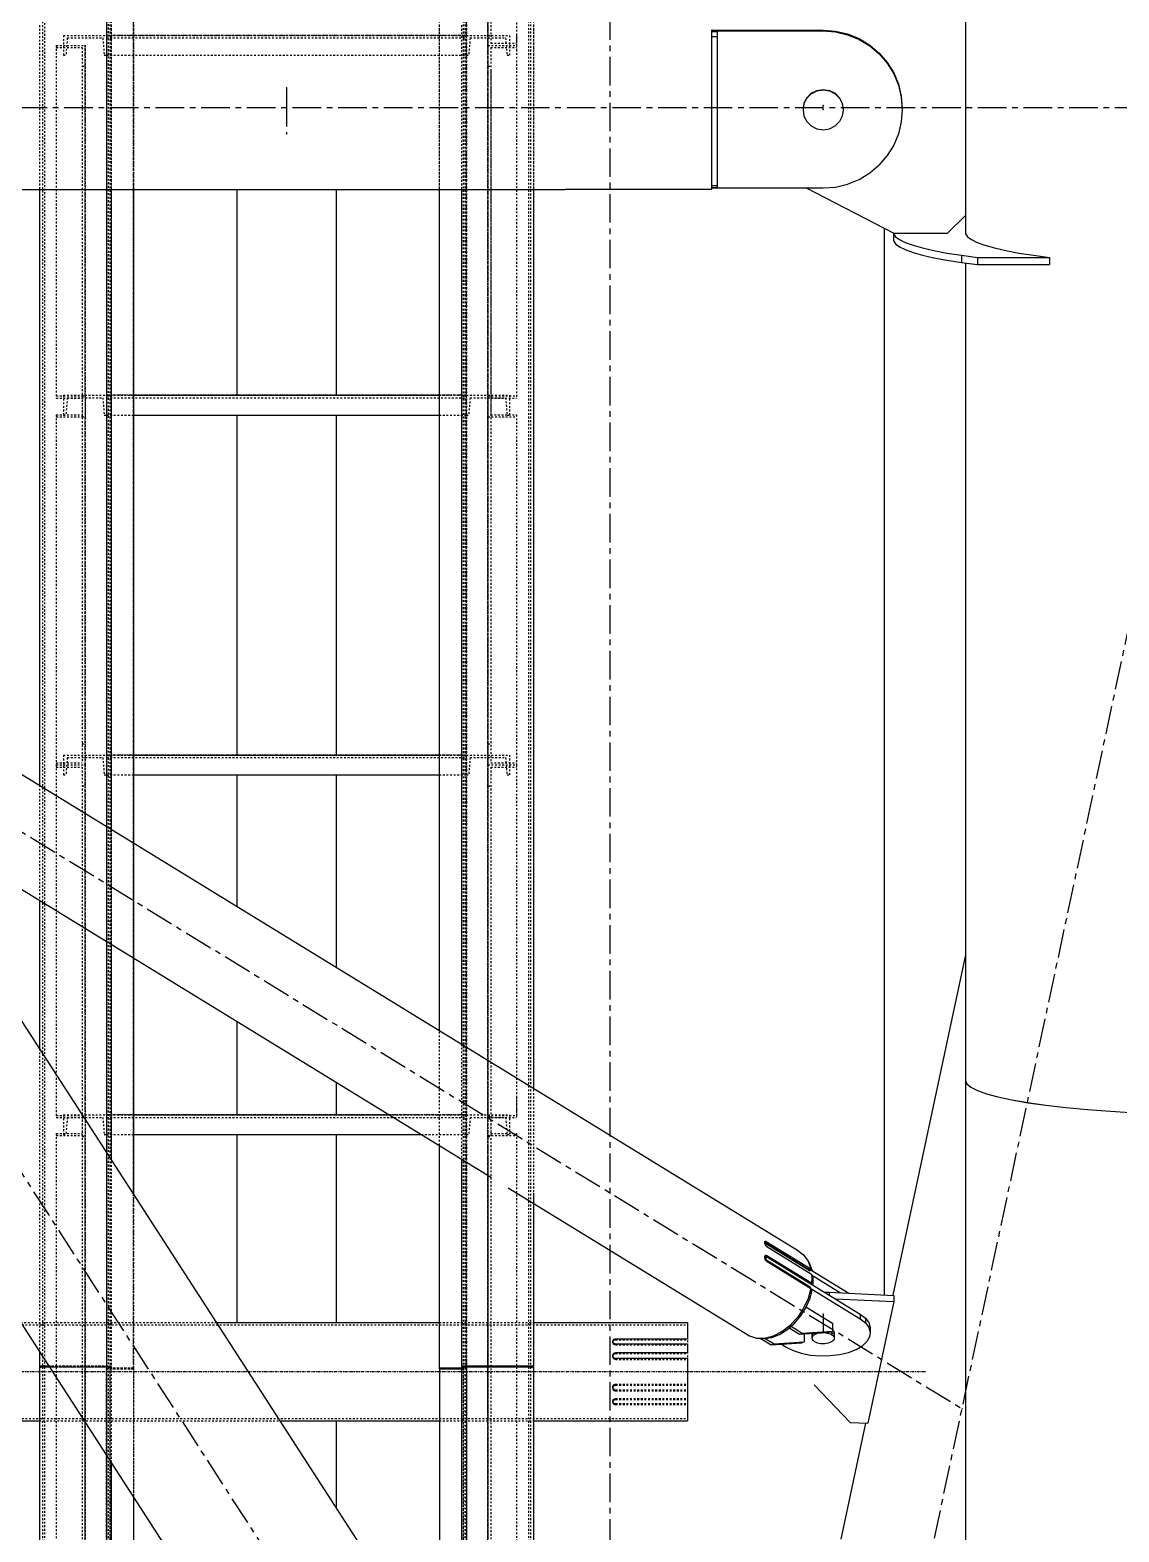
# Model space of a CAD drawing. Header units: millimetres. Extents: x 5143 to 30813, y 232 to 21408.
# Drawn here: x 23093.7 to 23396.4, y 5504.3 to 5921.8 of the extents above; entities that cross this region are included whole.
import ezdxf

# ---------------------------------------------------------------- set-up
doc = ezdxf.new("R2010")
doc.units = ezdxf.units.MM
doc.header["$LTSCALE"] = 0.25
for name, pattern in [('CENTER', [50.8, 31.75, -6.35, 6.35, -6.35]), ('XKITLINE00', [0]), ('XKITLINE02', [4, 2, -2]), ('XKITLINE03', [6, 3, -1, 1, -1])]:
    doc.linetypes.add(name, pattern=pattern)

msp = doc.modelspace()

# ---------------------------------------------------------------- linework, layer by layer
at = {"color": 8, "linetype": 'CENTER'}
for p, q in [((23255, 4763.35), (23255, 6431.43)), ((23165, 5905.76), (23165, 5895.78)), ((23165, 5902.88), (23165, 5892.9)), ((23430, 5080.27), (22900, 5900.27)), ((22900, 5900.27), (23430, 5900.27)), ((23255, 5080.27), (23430, 5900.27)), ((23314.2, 5899.7), (23314.2, 5900.85)), ((22920.61, 5803.7), (23352.8, 5538.56)), ((23314.19, 5564.87), (23314.19, 5559.62))]:
    msp.add_line(p, q, dxfattribs=at)
at = {"color": 3, "linetype": 'XKITLINE02'}
for p, q in [((23115.01, 6234.33), (23115.01, 5549.66)), ((23115.86, 6234.33), (23115.86, 5549.66)), ((23122.51, 6234.33), (23122.51, 5549.66)), ((23207.49, 6234.33), (23207.49, 5611.72)), ((23214.14, 6234.33), (23214.14, 5549.66)), ((23214.54, 6234.33), (23214.54, 5550.5)), ((23214.99, 6234.33), (23214.99, 5549.66)), ((23214.99, 6234.33), (23214.99, 5550.5)), ((23215.07, 6234.33), (23215.07, 5550.49)), ((23232.31, 6234.33), (23232.31, 5550.49)), ((23232.84, 6234.33), (23232.84, 5550.5)), ((23233.69, 6234.33), (23233.69, 5598.63)), ((23220.99, 6020.09), (23220.99, 5920.43)), ((23221.79, 6020.09), (23221.79, 5920.43)), ((23228.99, 6014.84), (23228.99, 5917.52)), ((23114.93, 5957.91), (23114.93, 5550.49)), ((23115.46, 5958.45), (23115.46, 5550.43)), ((23116.31, 5959.3), (23116.31, 5550.43)), ((23097.69, 5940.68), (23097.69, 5550.49)), ((23097.16, 5940.15), (23097.16, 5550.5)), ((23096.31, 5923.1), (23096.31, 5877.45)), ((23103.01, 5920.27), (23103.01, 5914.77)), ((23103.01, 5920.27), (23115.01, 5920.27)), ((23103.01, 5920.27), (23103.01, 5914.77)), ((23104.07, 5919.57), (23103.69, 5914.77)), ((23104.07, 5919.57), (23103.69, 5914.77)), ((23104.07, 5919.57), (23113.94, 5919.57)), ((23113.94, 5919.57), (23114.33, 5914.77)), ((23113.94, 5919.57), (23114.33, 5914.77)), ((23115.01, 5920.27), (23214.99, 5920.27)), ((23115.01, 5920.27), (23115.01, 5914.77)), ((23115.01, 5920.27), (23115.01, 5914.77)), ((23115.01, 5920.27), (23115.01, 5914.77)), ((23115.01, 5919.57), (23214.99, 5919.57)), ((23116.31, 5923.1), (23116.31, 5877.45)), ((23122.51, 5923.1), (23122.51, 5877.45)), ((23207.49, 5923.1), (23207.49, 5877.45)), ((23213.69, 5923.1), (23213.69, 5877.45)), ((23214.99, 5920.27), (23214.99, 5914.77)), ((23214.99, 5920.27), (23214.99, 5914.77)), ((23214.99, 5920.27), (23226.99, 5920.27)), ((23214.99, 5920.27), (23214.99, 5914.77)), ((23216.05, 5919.57), (23215.67, 5914.77)), ((23216.05, 5919.57), (23215.67, 5914.77)), ((23216.05, 5919.57), (23225.92, 5919.57)), ((23220.99, 5920.43), (23220.99, 5917.52)), ((23221.79, 5920.43), (23221.79, 5918.11)), ((23225.92, 5919.57), (23226.31, 5914.77)), ((23225.92, 5919.57), (23226.31, 5914.77)), ((23226.99, 5920.27), (23226.99, 5914.77)), ((23226.99, 5920.27), (23226.99, 5914.77)), ((23228.99, 5920.43), (23228.99, 5918.11)), ((23233.69, 5923.1), (23233.69, 5877.45)), ((23101.01, 5917.52), (23101.01, 5819.49)), ((23101.01, 5917.52), (23109.01, 5917.52)), ((23101.01, 5916.94), (23108.21, 5916.94)), ((23108.21, 5916.94), (23108.21, 5814.27)), ((23109.01, 5917.52), (23109.01, 5814.27)), ((23220.99, 5917.52), (23220.99, 5814.27)), ((23220.99, 5917.52), (23228.99, 5917.52)), ((23220.99, 5917.52), (23228.99, 5917.52)), ((23221.79, 5918.11), (23228.99, 5918.11)), ((23221.79, 5916.94), (23221.79, 5814.27)), ((23221.79, 5916.94), (23228.99, 5916.94)), ((23228.99, 5917.52), (23228.99, 5916.34)), ((23228.99, 5916.34), (23228.99, 5819.49)), ((23103.01, 5914.77), (23103.69, 5914.77)), ((23108.21, 5911.72), (23109.01, 5911.72)), ((23114.33, 5914.77), (23115.01, 5914.77)), ((23115.01, 5914.77), (23214.99, 5914.77)), ((23214.99, 5914.77), (23215.67, 5914.77)), ((23220.99, 5911.72), (23221.79, 5911.72)), ((23226.31, 5914.77), (23226.99, 5914.77)), ((23221.79, 5910.3), (23221.79, 5814.27)), ((23101.01, 5820.07), (23109.01, 5820.07)), ((23101.01, 5819.49), (23108.21, 5819.49)), ((23103.01, 5820.27), (23103.01, 5814.77)), ((23103.01, 5820.27), (23115.01, 5820.27)), ((23103.01, 5820.27), (23103.01, 5814.77)), ((23104.07, 5819.57), (23103.69, 5814.77)), ((23104.07, 5819.57), (23103.69, 5814.77)), ((23104.07, 5819.57), (23113.94, 5819.57)), ((23108.21, 5820.09), (23108.21, 5718.11)), ((23108.21, 5820.09), (23109.01, 5820.09)), ((23109.01, 5820.09), (23109.01, 5717.52)), ((23113.94, 5819.57), (23114.33, 5814.77)), ((23113.94, 5819.57), (23114.33, 5814.77)), ((23115.01, 5820.27), (23115.01, 5814.77)), ((23115.01, 5820.27), (23122.51, 5820.27)), ((23115.01, 5820.27), (23115.01, 5814.77)), ((23115.01, 5820.27), (23115.01, 5814.77)), ((23115.01, 5819.57), (23214.99, 5819.57)), ((23207.49, 5820.27), (23214.99, 5820.27)), ((23214.99, 5820.27), (23214.99, 5814.77)), ((23214.99, 5820.27), (23214.99, 5814.77)), ((23214.99, 5820.27), (23226.99, 5820.27)), ((23214.99, 5820.27), (23214.99, 5814.77)), ((23216.05, 5819.57), (23215.67, 5814.77)), ((23216.05, 5819.57), (23215.67, 5814.77)), ((23216.05, 5819.57), (23225.92, 5819.57)), ((23220.99, 5820.09), (23220.99, 5717.52)), ((23220.99, 5820.09), (23221.79, 5820.09)), ((23220.99, 5820.07), (23228.99, 5820.07)), ((23221.79, 5820.09), (23221.79, 5718.11)), ((23221.79, 5819.49), (23228.99, 5819.49)), ((23225.92, 5819.57), (23226.31, 5814.77)), ((23225.92, 5819.57), (23226.31, 5814.77)), ((23226.99, 5820.27), (23226.99, 5814.77)), ((23226.99, 5820.27), (23226.99, 5814.77)), ((23101.01, 5814.84), (23101.01, 5717.52)), ((23101.01, 5814.84), (23108.21, 5814.84)), ((23101.01, 5814.26), (23109.01, 5814.26)), ((23103.01, 5814.77), (23103.69, 5814.77)), ((23108.21, 5814.27), (23109.01, 5814.27)), ((23114.33, 5814.77), (23115.01, 5814.77)), ((23115.01, 5814.77), (23122.51, 5814.77)), ((23207.49, 5814.77), (23214.99, 5814.77)), ((23214.99, 5814.77), (23215.67, 5814.77)), ((23220.99, 5814.27), (23221.79, 5814.27)), ((23220.99, 5814.26), (23228.99, 5814.26)), ((23221.79, 5814.84), (23228.99, 5814.84)), ((23226.31, 5814.77), (23226.99, 5814.77)), ((23228.99, 5814.84), (23228.99, 5717.52)), ((23108.21, 5723.35), (23109.01, 5723.35)), ((23220.99, 5723.35), (23221.79, 5723.35)), ((23103.01, 5720.27), (23103.01, 5714.77)), ((23103.01, 5720.27), (23115.01, 5720.27)), ((23103.01, 5720.27), (23103.01, 5714.77)), ((23104.07, 5719.57), (23103.69, 5714.77)), ((23104.07, 5719.57), (23103.69, 5714.77)), ((23104.07, 5719.57), (23113.94, 5719.57)), ((23113.94, 5719.57), (23114.33, 5714.77)), ((23113.94, 5719.57), (23114.33, 5714.77)), ((23115.01, 5720.27), (23115.01, 5714.77)), ((23115.01, 5720.27), (23122.51, 5720.27)), ((23115.01, 5720.27), (23115.01, 5714.77)), ((23115.01, 5720.27), (23115.01, 5714.77)), ((23115.01, 5719.57), (23214.99, 5719.57)), ((23207.49, 5720.27), (23214.99, 5720.27)), ((23214.99, 5720.27), (23214.99, 5714.77)), ((23214.99, 5720.27), (23214.99, 5714.77)), ((23214.99, 5720.27), (23226.99, 5720.27)), ((23214.99, 5720.27), (23214.99, 5714.77)), ((23216.05, 5719.57), (23215.67, 5714.77)), ((23216.05, 5719.57), (23215.67, 5714.77)), ((23216.05, 5719.57), (23225.92, 5719.57)), ((23220.99, 5720.27), (23220.99, 5717.52)), ((23225.92, 5719.57), (23226.31, 5714.77)), ((23225.92, 5719.57), (23226.31, 5714.77)), ((23226.99, 5720.27), (23226.99, 5714.77)), ((23226.99, 5720.27), (23226.99, 5714.77)), ((23101.01, 5718.11), (23108.21, 5718.11)), ((23101.01, 5717.52), (23101.01, 5619.49)), ((23101.01, 5717.52), (23109.01, 5717.52)), ((23101.01, 5717.52), (23109.01, 5717.52)), ((23101.01, 5716.94), (23108.21, 5716.94)), ((23108.21, 5716.94), (23108.21, 5614.27)), ((23109.01, 5717.52), (23109.01, 5614.27)), ((23220.99, 5717.52), (23220.99, 5620.33)), ((23220.99, 5717.52), (23228.99, 5717.52)), ((23220.99, 5717.52), (23228.99, 5717.52)), ((23221.79, 5718.11), (23228.99, 5718.11)), ((23221.79, 5716.94), (23221.79, 5614.27)), ((23221.79, 5716.94), (23228.99, 5716.94)), ((23228.99, 5717.52), (23228.99, 5619.49)), ((23096.31, 5711.9), (23096.31, 5679.92)), ((23103.01, 5714.77), (23103.69, 5714.77)), ((23108.21, 5711.72), (23109.01, 5711.72)), ((23114.33, 5714.77), (23115.01, 5714.77)), ((23115.01, 5714.77), (23122.51, 5714.77)), ((23207.49, 5714.77), (23214.99, 5714.77)), ((23214.99, 5714.77), (23215.67, 5714.77)), ((23220.99, 5711.72), (23221.79, 5711.72)), ((23226.31, 5714.77), (23226.99, 5714.77)), ((23116.31, 5699.63), (23116.31, 5667.65)), ((23122.51, 5695.83), (23122.51, 5663.85)), ((23213.69, 5639.89), (23213.69, 5607.92)), ((23096.31, 5638.62), (23096.31, 5554.46)), ((23220.99, 5623.87), (23220.99, 5614.27)), ((23228.99, 5625.2), (23228.99, 5619.49)), ((23101.01, 5620.07), (23109.01, 5620.07)), ((23101.01, 5619.49), (23108.21, 5619.49)), ((23103.01, 5620.27), (23103.01, 5614.77)), ((23103.01, 5620.27), (23115.01, 5620.27)), ((23103.01, 5620.27), (23103.01, 5614.77)), ((23104.07, 5619.57), (23103.69, 5614.77)), ((23104.07, 5619.57), (23103.69, 5614.77)), ((23104.07, 5619.57), (23113.94, 5619.57)), ((23108.21, 5619.79), (23108.21, 5497.45)), ((23108.21, 5619.79), (23109.01, 5619.79)), ((23109.01, 5619.79), (23109.01, 5496.92)), ((23113.94, 5619.57), (23114.33, 5614.77)), ((23113.94, 5619.57), (23114.33, 5614.77)), ((23115.01, 5620.27), (23115.01, 5614.77)), ((23115.01, 5620.27), (23122.51, 5620.27)), ((23115.01, 5620.27), (23115.01, 5614.77)), ((23115.01, 5620.27), (23115.01, 5614.77)), ((23115.01, 5619.57), (23214.99, 5619.57)), ((23193.54, 5620.27), (23214.99, 5620.27)), ((23214.99, 5620.27), (23214.99, 5614.77)), ((23214.99, 5620.27), (23214.99, 5614.77)), ((23214.99, 5620.27), (23226.99, 5620.27)), ((23214.99, 5620.27), (23214.99, 5614.77)), ((23216.05, 5619.57), (23215.67, 5614.77)), ((23216.05, 5619.57), (23215.67, 5614.77)), ((23216.05, 5619.57), (23225.92, 5619.57)), ((23220.99, 5620.07), (23228.99, 5620.07)), ((23220.99, 5619.79), (23220.99, 5606.93)), ((23220.99, 5619.79), (23221.79, 5619.79)), ((23221.79, 5619.84), (23221.79, 5614.27)), ((23221.79, 5619.79), (23221.79, 5607.1)), ((23221.79, 5619.79), (23221.79, 5497.45)), ((23221.79, 5619.49), (23228.99, 5619.49)), ((23225.92, 5619.57), (23226.31, 5614.77)), ((23225.92, 5619.57), (23226.31, 5614.77)), ((23226.99, 5620.27), (23226.99, 5614.77)), ((23226.99, 5620.27), (23226.99, 5614.77)), ((23101.01, 5615.08), (23101.01, 5496.92)), ((23101.01, 5615.08), (23108.21, 5615.08)), ((23103.01, 5614.77), (23103.69, 5614.77)), ((23114.33, 5614.77), (23115.01, 5614.77)), ((23115.01, 5614.77), (23122.51, 5614.77)), ((23202.51, 5614.77), (23214.99, 5614.77)), ((23214.99, 5614.77), (23215.67, 5614.77)), ((23221.79, 5615.08), (23228.99, 5615.08)), ((23226.31, 5614.77), (23226.99, 5614.77)), ((23228.99, 5615.08), (23228.99, 5614.55)), ((23228.99, 5615.08), (23228.99, 5550.5)), ((23101.01, 5614.55), (23109.01, 5614.55)), ((23108.21, 5614.27), (23109.01, 5614.27)), ((23220.99, 5614.55), (23228.99, 5614.55)), ((23220.99, 5614.27), (23221.79, 5614.27)), ((23220.99, 5607.24), (23220.99, 5550.5)), ((23220.99, 5606.93), (23220.99, 5496.92)), ((23053.46, 5561.9), (23276.53, 5561.9)), ((23091.12, 5562.5), (23145.51, 5562.5)), ((23207.49, 5562.5), (23233.69, 5562.5)), ((23255.68, 5557.34), (23255.68, 5557.05)), ((23255.71, 5557.19), (23255.68, 5557.05)), ((23255.68, 5557.05), (23255.73, 5556.83)), ((23255.73, 5556.83), (23255.85, 5556.64)), ((23255.85, 5556.64), (23256.03, 5556.48)), ((23256.03, 5556.48), (23256.27, 5556.39)), ((23256.27, 5556.68), (23256.27, 5556.39)), ((23256.27, 5556.39), (23256.53, 5556.35)), ((23256.53, 5557.72), (23256.53, 5557.72)), ((23256.53, 5557.72), (23276.53, 5557.72)), ((23256.53, 5556.64), (23256.53, 5556.35)), ((23256.53, 5556.35), (23276.53, 5556.35)), ((23276.53, 5558.58), (23276.53, 5556.64)), ((23276.53, 5556.4), (23276.53, 5549.66)), ((23255.68, 5553.41), (23255.68, 5553.11)), ((23255.71, 5553.26), (23255.68, 5553.11)), ((23255.68, 5553.11), (23255.73, 5552.87)), ((23255.73, 5552.87), (23255.85, 5552.65)), ((23255.85, 5552.65), (23256, 5552.51)), ((23256, 5552.51), (23256.03, 5552.47)), ((23256.03, 5552.47), (23256.27, 5552.35)), ((23256.27, 5552.35), (23256.53, 5552.3)), ((23256.53, 5553.92), (23256.53, 5553.9)), ((23256.53, 5553.9), (23276.53, 5553.9)), ((23256.53, 5552.61), (23256.53, 5552.3)), ((23256.53, 5552.3), (23276.53, 5552.3)), ((23096.31, 5550.14), (23097.16, 5550.14)), ((23097.16, 5550.14), (23097.69, 5550.18)), ((23097.16, 5550.14), (23097.16, 4298.1)), ((23097.69, 5550.49), (23114.93, 5550.49)), ((23097.69, 5550.18), (23097.69, 4297.68)), ((23097.69, 5550.18), (23114.93, 5550.18)), ((23098.87, 5550.5), (23116.31, 5550.5)), ((23099.07, 5550.19), (23116.31, 5550.19)), ((23114.93, 5550.49), (23115.46, 5550.43)), ((23114.93, 5550.18), (23114.93, 4280.34)), ((23114.93, 5550.18), (23115.46, 5550.14)), ((23115.01, 5549.96), (23115.01, 4280.58)), ((23115.01, 5549.96), (23122.51, 5549.96)), ((23115.01, 5549.96), (23115.01, 5549.66)), ((23115.01, 5549.66), (23115.01, 4280.28)), ((23115.01, 5549.66), (23122.51, 5549.66)), ((23115.01, 5549.66), (23122.51, 5549.66)), ((23115.46, 5550.43), (23116.31, 5550.43)), ((23115.46, 5550.14), (23115.46, 4279.7)), ((23115.46, 5550.14), (23116.31, 5550.14)), ((23115.86, 5549.94), (23122.51, 5549.95)), ((23115.86, 5549.94), (23115.86, 4280.56)), ((23115.86, 5549.94), (23115.86, 5549.68)), ((23115.86, 5549.68), (23115.86, 4280.3)), ((23115.86, 5549.68), (23122.51, 5549.67)), ((23116.31, 5550.5), (23116.31, 5550.43)), ((23116.31, 5550.19), (23116.31, 4278.85)), ((23116.31, 5550.19), (23116.31, 5523.52)), ((23122.51, 5549.96), (23122.51, 4280.57)), ((23122.51, 5549.96), (23122.51, 5513.93)), ((23122.51, 5549.67), (23122.51, 4280.28)), ((23207.5, 5549.95), (23207.48, 4280.57)), ((23207.51, 5549.67), (23207.48, 4280.29)), ((23207.51, 5549.66), (23207.48, 4280.28)), ((23207.49, 5549.66), (23214.99, 5549.66)), ((23207.5, 5549.97), (23207.5, 5549.95)), ((23207.5, 5549.95), (23214.15, 5549.94)), ((23207.51, 5549.67), (23214.16, 5549.68)), ((23207.51, 5549.67), (23207.51, 5549.66)), ((23207.51, 5549.66), (23215.01, 5549.66)), ((23213.69, 5550.14), (23214.54, 5550.14)), ((23213.69, 5549.97), (23215, 5549.97)), ((23214.15, 5549.94), (23214.13, 4280.56)), ((23214.16, 5549.68), (23214.13, 4280.3)), ((23214.15, 5549.94), (23214.16, 5549.68)), ((23214.54, 5550.14), (23215.07, 5550.18)), ((23214.54, 5550.14), (23214.54, 4279.7)), ((23215, 5549.97), (23214.98, 4280.58)), ((23215.01, 5549.66), (23214.98, 4280.28)), ((23215, 5549.97), (23215.01, 5549.66)), ((23215.07, 5550.49), (23232.31, 5550.49)), ((23215.07, 5550.18), (23215.07, 4280.33)), ((23215.07, 5550.18), (23232.31, 5550.18)), ((23228.99, 5550.19), (23228.99, 5496.92)), ((23232.31, 5550.18), (23232.31, 4297.66)), ((23232.31, 5550.18), (23232.84, 5550.14)), ((23232.84, 5550.14), (23232.84, 4298.1)), ((23232.84, 5550.14), (23233.69, 5550.14)), ((23276.53, 5549.66), (23276.53, 5549.63)), ((23276.53, 5549.63), (23276.53, 5543.9)), ((23255.73, 5544.87), (23255.68, 5544.62)), ((23255.68, 5544.62), (23255.73, 5544.38)), ((23255.68, 5544.62), (23255.68, 5544.33)), ((23255.73, 5544.58), (23255.68, 5544.33)), ((23255.68, 5544.33), (23255.73, 5544.09)), ((23255.85, 5545.09), (23255.73, 5544.87)), ((23255.85, 5544.8), (23255.73, 5544.58)), ((23255.73, 5544.38), (23255.85, 5544.16)), ((23255.73, 5544.09), (23255.85, 5543.87)), ((23255.85, 5545.09), (23256, 5545.23)), ((23255.85, 5544.8), (23256.03, 5544.97)), ((23255.85, 5544.16), (23256.03, 5543.99)), ((23255.85, 5543.87), (23256.03, 5543.69)), ((23256.03, 5545.27), (23256, 5545.23)), ((23256.03, 5545.27), (23256.27, 5545.39)), ((23256.03, 5544.97), (23256.27, 5545.06)), ((23256.03, 5543.99), (23256.27, 5543.87)), ((23256.27, 5545.39), (23256.53, 5545.44)), ((23256.27, 5545.06), (23256.53, 5545.13)), ((23256.27, 5543.87), (23256.53, 5543.83)), ((23256.27, 5543.87), (23256.27, 5543.58)), ((23256.53, 5545.44), (23276.53, 5545.44)), ((23256.53, 5545.44), (23256.53, 5545.13)), ((23256.53, 5545.13), (23276.53, 5545.13)), ((23256.53, 5543.83), (23276.53, 5543.83)), ((23256.53, 5543.83), (23256.53, 5543.54)), ((23276.53, 5543.9), (23276.53, 5535.76)), ((23255.73, 5540.91), (23255.68, 5540.69)), ((23255.68, 5540.69), (23255.73, 5540.47)), ((23255.68, 5540.69), (23255.68, 5540.4)), ((23255.73, 5540.61), (23255.68, 5540.4)), ((23255.68, 5540.4), (23255.73, 5540.18)), ((23255.85, 5541.1), (23255.73, 5540.91)), ((23255.85, 5540.81), (23255.73, 5540.61)), ((23255.73, 5540.47), (23255.85, 5540.28)), ((23255.73, 5540.18), (23255.85, 5539.99)), ((23255.85, 5541.1), (23256.03, 5541.25)), ((23255.85, 5540.81), (23256.03, 5540.96)), ((23255.85, 5540.28), (23256, 5540.15)), ((23255.85, 5539.99), (23256.03, 5539.83)), ((23256, 5540.15), (23256.03, 5540.13)), ((23256.03, 5543.69), (23256.27, 5543.58)), ((23256.03, 5541.25), (23256.27, 5541.35)), ((23256.03, 5540.96), (23256.27, 5541.06)), ((23256.03, 5540.13), (23256.27, 5540.05)), ((23256.03, 5539.83), (23256.27, 5539.75)), ((23256.27, 5543.58), (23256.53, 5543.54)), ((23256.27, 5541.35), (23256.53, 5541.39)), ((23256.27, 5541.35), (23256.27, 5541.06)), ((23256.27, 5541.06), (23256.53, 5541.1)), ((23256.27, 5540.05), (23256.53, 5540.02)), ((23256.27, 5539.75), (23256.53, 5539.71)), ((23256.53, 5543.54), (23276.53, 5543.54)), ((23256.53, 5541.39), (23276.53, 5541.39)), ((23256.53, 5541.39), (23256.53, 5541.1)), ((23256.53, 5541.1), (23276.53, 5541.1)), ((23256.53, 5540.02), (23276.53, 5540.02)), ((23256.53, 5540.02), (23256.53, 5539.71)), ((23256.53, 5539.71), (23276.53, 5539.71)), ((23053.46, 5535.84), (23276.53, 5535.84)), ((23276.53, 5535.76), (23276.53, 5535.24)), ((23096.31, 5535.24), (23163.13, 5535.24)), ((23207.5, 5535.24), (23233.69, 5535.24))]:
    msp.add_line(p, q, dxfattribs=at)
at = {"color": 1, "linetype": 'XKITLINE03'}
for p, q in [((23122.51, 5549.66), (23122.51, 6234.33)), ((23214.99, 6234.33), (23214.99, 5549.66)), ((23220.99, 5537.38), (23220.99, 6234.33)), ((23220.99, 6014.26), (23220.99, 5917.52)), ((23214.99, 5920.27), (23115.01, 5920.27)), ((23115.01, 5920.27), (23115.01, 5920.27)), ((23214.99, 5920.27), (23214.99, 5920.27)), ((23109.01, 5820.07), (23109.01, 5917.52)), ((23220.99, 5917.52), (23220.99, 5820.07)), ((23214.99, 5820.27), (23115.01, 5820.27)), ((23115.01, 5820.27), (23115.01, 5820.27)), ((23214.99, 5820.27), (23214.99, 5820.27)), ((23109.01, 5717.52), (23109.01, 5814.26)), ((23220.99, 5814.26), (23220.99, 5717.52)), ((23214.99, 5720.27), (23115.01, 5720.27)), ((23115.01, 5720.27), (23115.01, 5720.27)), ((23214.99, 5720.27), (23214.99, 5720.27)), ((23109.01, 5620.07), (23109.01, 5717.52)), ((23220.99, 5717.52), (23220.99, 5620.07)), ((23214.99, 5620.27), (23115.01, 5620.27)), ((23115.01, 5620.27), (23115.01, 5620.27)), ((23214.99, 5620.27), (23214.99, 5620.27)), ((23109.01, 5496.92), (23109.01, 5614.55)), ((23220.99, 5614.55), (23220.99, 5496.92)), ((23109.01, 4289.11), (23109.01, 5553.53)), ((23220.99, 4289.12), (23220.99, 5553.53)), ((23342.5, 5548.87), (22987.5, 5548.87)), ((23115.01, 4280.28), (23115.01, 5549.66)), ((23215.01, 5549.66), (23214.98, 4280.28))]:
    msp.add_line(p, q, dxfattribs=at)
at = {"color": 8, "linetype": 'XKITLINE00'}
for p, q in [((23353.8, 5928.43), (23353.8, 5870.26)), ((23283.2, 5921.84), (23283.2, 5877.54)), ((23283.2, 5921.78), (23314.2, 5921.78)), ((23283.2, 5921.52), (23314.2, 5921.52)), ((23283.2, 5921.38), (23284.7, 5921.38)), ((23283.2, 5919.94), (23284.7, 5919.94)), ((23284.7, 5921.38), (23284.7, 5917.99)), ((23314.2, 5921.78), (23317.64, 5921.51)), ((23314.2, 5921.78), (23314.2, 5921.52)), ((23314.2, 5921.52), (23317.64, 5921.25)), ((23317.64, 5921.51), (23320.99, 5920.71)), ((23317.64, 5921.51), (23317.64, 5921.25)), ((23317.64, 5921.25), (23320.99, 5920.46)), ((23320.99, 5920.71), (23324.18, 5919.4)), ((23320.99, 5920.46), (23324.18, 5919.14)), ((23284.7, 5917.99), (23284.7, 5878)), ((23324.18, 5919.4), (23327.13, 5917.61)), ((23324.18, 5919.14), (23327.13, 5917.36)), ((23327.13, 5917.61), (23329.75, 5915.39)), ((23327.13, 5917.36), (23329.75, 5915.13)), ((23329.75, 5915.39), (23331.99, 5912.78)), ((23329.75, 5915.13), (23331.99, 5912.53)), ((23331.99, 5912.78), (23333.8, 5909.86)), ((23331.99, 5912.53), (23333.8, 5909.61)), ((23333.8, 5909.86), (23335.12, 5906.7)), ((23333.8, 5909.61), (23335.12, 5906.45)), ((23309.66, 5902.97), (23308.87, 5901.42)), ((23309.66, 5902.87), (23308.87, 5901.32)), ((23309.66, 5902.97), (23310.9, 5904.2)), ((23309.66, 5902.87), (23310.9, 5904.09)), ((23310.9, 5904.2), (23312.46, 5904.98)), ((23310.9, 5904.09), (23312.46, 5904.88)), ((23312.46, 5904.98), (23314.2, 5905.26)), ((23312.46, 5904.88), (23314.2, 5905.15)), ((23314.2, 5905.26), (23314.2, 5905.15)), ((23314.2, 5905.26), (23315.93, 5904.98)), ((23314.2, 5905.15), (23315.93, 5904.88)), ((23315.93, 5904.98), (23317.49, 5904.2)), ((23315.93, 5904.88), (23317.49, 5904.09)), ((23317.49, 5904.2), (23318.73, 5902.97)), ((23317.49, 5904.09), (23318.73, 5902.87)), ((23318.73, 5902.97), (23319.52, 5901.42)), ((23318.73, 5902.87), (23319.52, 5901.32)), ((23335.12, 5906.7), (23335.92, 5903.37)), ((23335.12, 5906.45), (23335.92, 5903.12)), ((23335.92, 5903.37), (23336.2, 5899.96)), ((23335.92, 5903.12), (23336.2, 5899.7)), ((23308.87, 5901.42), (23308.6, 5899.7)), ((23308.87, 5901.32), (23308.6, 5899.6)), ((23308.6, 5899.6), (23308.87, 5897.88)), ((23319.52, 5901.42), (23319.8, 5899.7)), ((23319.52, 5901.32), (23319.8, 5899.6)), ((23319.8, 5899.6), (23319.52, 5897.88)), ((23336.2, 5899.7), (23335.92, 5896.29)), ((23336.2, 5899.96), (23336.19, 5899.83)), ((23336.2, 5899.96), (23336.2, 5899.7)), ((23308.87, 5897.88), (23309.66, 5896.34)), ((23309.66, 5896.34), (23310.9, 5895.11)), ((23310.9, 5895.11), (23312.46, 5894.32)), ((23315.93, 5894.32), (23317.49, 5895.11)), ((23317.49, 5895.11), (23318.73, 5896.34)), ((23319.52, 5897.88), (23318.73, 5896.34)), ((23335.92, 5896.29), (23335.12, 5892.96)), ((23312.46, 5894.32), (23314.2, 5894.05)), ((23314.2, 5894.05), (23315.93, 5894.32)), ((23335.12, 5892.96), (23333.8, 5889.8)), ((23331.99, 5886.88), (23329.75, 5884.27)), ((23333.8, 5889.8), (23331.99, 5886.88)), ((23324.18, 5880.26), (23327.13, 5882.05)), ((23327.13, 5882.05), (23329.75, 5884.27)), ((23283.2, 5878.57), (23284.7, 5878.57)), ((23283.2, 5878), (23284.7, 5878)), ((23283.2, 5877.88), (23314.2, 5877.88)), ((23309.43, 5877.88), (23333.8, 5865.3)), ((23314.2, 5877.88), (23317.64, 5878.15)), ((23317.64, 5878.15), (23320.99, 5878.95)), ((23320.99, 5878.95), (23324.18, 5880.26)), ((23087.8, 5877.45), (23242.19, 5877.45)), ((23151.2, 5877.45), (23151.2, 5820.27)), ((23178.8, 5877.45), (23178.8, 5820.27)), ((23242.19, 5877.45), (23242.36, 5877.48)), ((23242.36, 5877.48), (23242.6, 5877.51)), ((23242.6, 5877.51), (23242.89, 5877.53)), ((23242.6, 5877.51), (23242.89, 5877.51)), ((23242.89, 5877.53), (23243.2, 5877.54)), ((23242.89, 5877.51), (23243.2, 5877.51)), ((23243.2, 5877.54), (23283.2, 5877.54)), ((23243.2, 5877.54), (23243.2, 5877.51)), ((23243.2, 5877.51), (23283.2, 5877.51)), ((23283.2, 5877.54), (23283.2, 5877.51)), ((23348.8, 5865.3), (23353.8, 5870.26)), ((23353.8, 5870.26), (23353.8, 5865.1)), ((23331.2, 5866.65), (23331.2, 5570.22)), ((23333.76, 5865.32), (23333.76, 5865.15)), ((23333.8, 5865.3), (23348.8, 5865.3)), ((23353.8, 5866.02), (23353.76, 5865.97)), ((23353.76, 5865.97), (23353.76, 5865.15)), ((23333.76, 5865.15), (23334.31, 5864.33)), ((23333.76, 5865.15), (23333.76, 5863.16)), ((23333.76, 5863.16), (23334.31, 5862.34)), ((23334.31, 5864.33), (23335.4, 5863.52)), ((23334.31, 5862.34), (23335.4, 5861.53)), ((23335.4, 5863.52), (23337.03, 5862.72)), ((23335.4, 5861.53), (23337.03, 5860.74)), ((23337.03, 5862.72), (23339.18, 5861.95)), ((23339.18, 5861.95), (23341.83, 5861.2)), ((23341.83, 5861.2), (23344.98, 5860.48)), ((23353.76, 5865.15), (23354.31, 5864.33)), ((23354.31, 5864.33), (23355.4, 5863.52)), ((23355.4, 5863.52), (23357.03, 5862.72)), ((23357.03, 5862.72), (23359.18, 5861.95)), ((23359.18, 5861.95), (23361.83, 5861.2)), ((23361.83, 5861.2), (23364.98, 5860.48)), ((23337.03, 5860.74), (23339.18, 5859.96)), ((23339.18, 5859.96), (23341.83, 5859.21)), ((23341.83, 5859.21), (23344.98, 5858.49)), ((23344.98, 5860.48), (23348.59, 5859.8)), ((23344.98, 5858.49), (23348.59, 5857.81)), ((23348.59, 5859.8), (23352.65, 5859.16)), ((23348.59, 5857.81), (23352.65, 5857.17)), ((23352.65, 5859.16), (23357.11, 5858.56)), ((23352.65, 5859.16), (23352.65, 5857.17)), ((23352.65, 5857.17), (23357.11, 5856.58)), ((23353.8, 5857.02), (23353.8, 5629.8)), ((23357.11, 5858.56), (23377.11, 5858.56)), ((23357.11, 5858.56), (23357.11, 5856.58)), ((23364.98, 5860.48), (23368.59, 5859.8)), ((23368.59, 5859.8), (23372.65, 5859.16)), ((23372.65, 5859.16), (23377.11, 5858.56)), ((23377.11, 5858.56), (23377.11, 5856.58)), ((23357.11, 5856.58), (23377.11, 5856.58)), ((23151.2, 5814.77), (23151.2, 5720.27)), ((23178.8, 5814.77), (23178.8, 5720.27)), ((23019.16, 5759.23), (23307.03, 5582.63)), ((23046.06, 5716.37), (23322.21, 5289.11)), ((23151.2, 5714.77), (23151.2, 5678.23)), ((23178.8, 5714.77), (23178.8, 5661.3)), ((23052.08, 5707.06), (23221.96, 5602.84)), ((23007.61, 5691.7), (23283.76, 5264.45)), ((23353.8, 5664.78), (23333.59, 5570.1)), ((23151.2, 5646.25), (23151.2, 5620.27)), ((23178.8, 5629.32), (23178.8, 5620.27)), ((23353.8, 5629.8), (23354.16, 5628.85)), ((23353.8, 5629.8), (23353.8, 5284.49)), ((23353.8, 5629.8), (23354.16, 5628.85)), ((23354.16, 5628.85), (23355.26, 5627.91)), ((23354.16, 5628.85), (23355.26, 5627.91)), ((23355.26, 5627.91), (23357.08, 5626.99)), ((23357.08, 5626.99), (23359.6, 5626.09)), ((23357.08, 5626.99), (23359.6, 5626.09)), ((23359.6, 5626.09), (23362.79, 5625.23)), ((23359.6, 5626.09), (23362.79, 5625.23)), ((23362.79, 5625.23), (23366.64, 5624.41)), ((23362.79, 5625.23), (23366.64, 5624.42)), ((23366.64, 5624.42), (23371.09, 5623.65)), ((23366.64, 5624.41), (23371.09, 5623.64)), ((23371.09, 5623.65), (23376.11, 5622.95)), ((23371.09, 5623.64), (23376.11, 5622.94)), ((23376.11, 5622.95), (23381.65, 5622.31)), ((23376.11, 5622.94), (23381.65, 5622.3)), ((23381.65, 5622.31), (23387.66, 5621.74)), ((23381.65, 5622.3), (23387.66, 5621.73)), ((23387.66, 5621.74), (23394.07, 5621.25)), ((23387.66, 5621.73), (23394.07, 5621.24)), ((23394.07, 5621.25), (23400.83, 5620.85)), ((23394.07, 5621.24), (23400.83, 5620.83)), ((23151.2, 5614.77), (23151.2, 5562.5)), ((23178.8, 5614.77), (23178.8, 5562.5)), ((23226.64, 5599.97), (23293.68, 5558.84)), ((23297.98, 5585.03), (23297.92, 5584.88)), ((23297.92, 5584.88), (23297.92, 5584.68)), ((23297.92, 5584.84), (23297.96, 5584.82)), ((23297.92, 5584.81), (23298.01, 5584.84)), ((23297.92, 5584.68), (23297.97, 5584.44)), ((23297.93, 5584.9), (23298.36, 5585.06)), ((23297.97, 5584.44), (23298.07, 5584.19)), ((23297.98, 5585.03), (23298.08, 5585.12)), ((23298.01, 5584.84), (23310.42, 5577.23)), ((23298.01, 5584.84), (23298.22, 5584.52)), ((23298.07, 5584.19), (23298.2, 5583.96)), ((23298.08, 5585.12), (23298.22, 5585.11)), ((23298.2, 5583.96), (23298.36, 5583.77)), ((23298.22, 5585.11), (23298.36, 5585.06)), ((23298.22, 5584.52), (23310.63, 5576.91)), ((23298.22, 5584.52), (23298.22, 5583.94)), ((23298.36, 5585.06), (23310.77, 5577.45)), ((23298.36, 5583.77), (23298.52, 5583.64)), ((23298.52, 5583.64), (23310.94, 5576.02)), ((23307.03, 5582.63), (23308.72, 5581.39)), ((23308.72, 5581.39), (23310, 5579.62)), ((23297.97, 5580.96), (23297.92, 5580.74)), ((23297.92, 5580.74), (23297.92, 5580.49)), ((23297.92, 5580.49), (23297.98, 5580.23)), ((23297.95, 5580.88), (23298.22, 5580.98)), ((23298.07, 5581.13), (23297.97, 5580.96)), ((23297.98, 5580.23), (23298.08, 5579.98)), ((23298.01, 5581.03), (23298.05, 5581.01)), ((23298.05, 5581.01), (23298.52, 5581.19)), ((23298.05, 5581.01), (23298.14, 5580.96)), ((23298.07, 5581.13), (23298.2, 5581.23)), ((23298.08, 5579.98), (23298.22, 5579.8)), ((23298.09, 5581.15), (23298.36, 5581.25)), ((23298.22, 5580.07), (23298.14, 5579.9)), ((23298.2, 5581.23), (23298.36, 5581.25)), ((23298.22, 5580.98), (23324.47, 5564.88)), ((23298.22, 5580.98), (23298.22, 5580.07)), ((23298.22, 5580.07), (23310.63, 5572.45)), ((23298.22, 5579.8), (23298.36, 5579.64)), ((23298.36, 5581.25), (23298.52, 5581.19)), ((23298.36, 5579.64), (23310.77, 5572.03)), ((23298.52, 5581.19), (23310.94, 5573.58)), ((23310, 5579.62), (23310.77, 5577.45)), ((23310.12, 5579.27), (23310.37, 5578.91)), ((23310.22, 5579.01), (23310.37, 5578.91)), ((23310.34, 5577.28), (23310.77, 5577.45)), ((23310.34, 5577.28), (23310.46, 5577.33)), ((23310.37, 5578.91), (23311.04, 5577.05)), ((23310.42, 5577.23), (23310.63, 5577.3)), ((23310.42, 5577.23), (23310.63, 5576.91)), ((23310.46, 5577.33), (23310.54, 5577.27)), ((23310.63, 5577.3), (23310.63, 5576.91)), ((23310.63, 5577.3), (23321.37, 5570.71)), ((23310.95, 5577.29), (23311.23, 5576.94)), ((23310.54, 5573.42), (23310.94, 5573.58)), ((23310.54, 5573.42), (23310.69, 5573.48)), ((23310.69, 5573.48), (23311.31, 5573.1)), ((23310.94, 5576.02), (23311.06, 5574.85)), ((23311.06, 5574.85), (23310.94, 5573.58)), ((23310.96, 5575.79), (23319.04, 5570.83)), ((23310.96, 5575.76), (23311.31, 5575.55)), ((23310.97, 5573.96), (23311.35, 5573.73)), ((23311.03, 5575.15), (23311.35, 5574.95)), ((23311.16, 5573.04), (23311.31, 5573.1)), ((23311.31, 5575.55), (23311.35, 5574.95)), ((23311.35, 5573.73), (23311.31, 5573.1)), ((23311.35, 5574.95), (23311.37, 5574.35)), ((23311.37, 5574.35), (23311.35, 5573.73)), ((23310, 5569.26), (23308.72, 5566.51)), ((23310.37, 5569.01), (23309.27, 5566.56)), ((23309.99, 5569.25), (23310.37, 5569.01)), ((23310.77, 5572.03), (23310, 5569.26)), ((23311.08, 5571.52), (23310.37, 5569.01)), ((23310.63, 5572.45), (23310.51, 5572.19)), ((23310.63, 5572.45), (23310.63, 5572.12)), ((23310.7, 5571.76), (23311.08, 5571.52)), ((23310.76, 5571.98), (23324.47, 5563.57)), ((23314.5, 5571), (23315.87, 5570.99)), ((23315.87, 5570.99), (23333.88, 5570.09)), ((23315.87, 5570.99), (23315.87, 5570.15)), ((23317.49, 5569.16), (23333.88, 5568.34)), ((23333.88, 5570.09), (23333.88, 5568.34)), ((23308.72, 5566.51), (23307.03, 5563.97)), ((23309.27, 5566.56), (23307.82, 5564.26)), ((23309.4, 5566.86), (23316.77, 5562.35)), ((23324.47, 5564.88), (23325.93, 5563.76)), ((23324.47, 5564.88), (23324.47, 5563.57)), ((23333.88, 5568.34), (23326.66, 5534.54)), ((23302.04, 5559.24), (23304.13, 5560.53)), ((23302.74, 5560.02), (23305, 5561.77)), ((23304.13, 5560.53), (23305.28, 5561.53)), ((23304.75, 5561.07), (23307.61, 5559.32)), ((23307.03, 5563.97), (23305, 5561.77)), ((23305.25, 5561.51), (23305.29, 5561.52)), ((23305.29, 5561.54), (23306.08, 5562.22)), ((23305.29, 5561.54), (23305.29, 5561.52)), ((23305.29, 5561.52), (23308.39, 5559.62)), ((23307.82, 5564.26), (23306.08, 5562.22)), ((23316.77, 5562.35), (23316.77, 5560.16)), ((23316.77, 5560.45), (23316.92, 5560.34)), ((23324.47, 5563.57), (23325.93, 5562.45)), ((23325.93, 5563.76), (23325.93, 5562.45)), ((23325.93, 5563.76), (23326.88, 5562.51)), ((23325.93, 5562.45), (23326.88, 5561.2)), ((23326.88, 5562.51), (23327.28, 5561.2)), ((23326.88, 5561.2), (23327.28, 5559.88)), ((23327.28, 5561.2), (23327.28, 5559.88)), ((23293.68, 5558.84), (23295.71, 5558.2)), ((23295.71, 5558.2), (23297.97, 5558.19)), ((23296.68, 5558.19), (23299.77, 5556.3)), ((23296.98, 5558.19), (23297.83, 5558.11)), ((23297.83, 5558.11), (23299.91, 5558.42)), ((23297.97, 5558.19), (23300.36, 5558.8)), ((23298.05, 5558.14), (23300.55, 5556.6)), ((23299.77, 5556.3), (23308.14, 5556.85)), ((23299.77, 5556.3), (23300.55, 5556.6)), ((23299.91, 5558.42), (23302.04, 5559.24)), ((23300.36, 5558.8), (23302.74, 5560.02)), ((23300.55, 5556.6), (23308.93, 5557.15)), ((23302.6, 5556.49), (23303.92, 5555.68)), ((23307.61, 5559.32), (23315.98, 5559.86)), ((23307.61, 5559.32), (23308.39, 5559.62)), ((23308.14, 5556.85), (23308.93, 5557.15)), ((23308.39, 5559.62), (23316.77, 5560.16)), ((23308.83, 5559.39), (23308.93, 5559.33)), ((23308.93, 5559.33), (23308.93, 5557.15)), ((23311.09, 5559.54), (23311.09, 5558.97)), ((23311.16, 5559.23), (23311.09, 5558.97)), ((23311.16, 5559.23), (23311.09, 5558.97)), ((23311.09, 5558.97), (23311.09, 5558.27)), ((23311.16, 5558.53), (23311.09, 5558.27)), ((23311.09, 5558.27), (23311.13, 5558.01)), ((23311.13, 5558.01), (23311.25, 5557.75)), ((23311.31, 5559.48), (23311.16, 5559.23)), ((23311.31, 5559.48), (23311.16, 5559.23)), ((23311.31, 5558.78), (23311.16, 5558.53)), ((23311.25, 5557.75), (23311.47, 5557.51)), ((23311.31, 5559.48), (23311.4, 5559.56)), ((23311.31, 5559.48), (23311.4, 5559.56)), ((23311.31, 5558.78), (23311.55, 5559.01)), ((23311.47, 5557.51), (23311.76, 5557.29)), ((23311.55, 5559.01), (23311.88, 5559.22)), ((23311.76, 5557.29), (23312.13, 5557.1)), ((23311.88, 5559.22), (23312.27, 5559.4)), ((23312.13, 5557.1), (23312.57, 5556.94)), ((23312.27, 5559.62), (23312.27, 5559.4)), ((23312.27, 5559.4), (23312.72, 5559.55)), ((23312.57, 5556.94), (23313.05, 5556.83)), ((23312.72, 5559.55), (23313.22, 5559.65)), ((23313.05, 5556.83), (23313.57, 5556.75)), ((23313.22, 5559.65), (23313.74, 5559.71)), ((23313.57, 5556.75), (23314.1, 5556.72)), ((23313.74, 5559.71), (23314.28, 5559.73)), ((23314.1, 5556.72), (23314.64, 5556.74)), ((23314.28, 5559.73), (23314.82, 5559.7)), ((23314.64, 5556.74), (23315.17, 5556.8)), ((23314.82, 5559.7), (23315.34, 5559.62)), ((23315.17, 5556.8), (23315.67, 5556.9)), ((23315.34, 5559.62), (23315.82, 5559.51)), ((23315.67, 5556.9), (23316.12, 5557.04)), ((23315.82, 5559.51), (23316.25, 5559.35)), ((23315.98, 5559.86), (23316.77, 5560.16)), ((23316.12, 5557.04), (23316.51, 5557.22)), ((23316.25, 5559.35), (23316.62, 5559.16)), ((23316.35, 5560), (23316.62, 5559.86)), ((23316.35, 5560), (23316.62, 5559.86)), ((23316.51, 5557.22), (23316.83, 5557.43)), ((23316.62, 5560.1), (23316.62, 5559.86)), ((23316.62, 5559.86), (23316.92, 5559.64)), ((23316.62, 5559.86), (23316.62, 5559.16)), ((23316.62, 5559.86), (23316.92, 5559.64)), ((23316.62, 5559.16), (23316.92, 5558.94)), ((23316.83, 5557.43), (23317.07, 5557.67)), ((23316.92, 5560.34), (23317.14, 5560.1)), ((23316.92, 5559.64), (23317.14, 5559.4)), ((23316.92, 5559.64), (23317.14, 5559.4)), ((23316.92, 5558.94), (23317.14, 5558.7)), ((23317.23, 5557.92), (23317.07, 5557.67)), ((23317.14, 5560.1), (23317.26, 5559.84)), ((23317.14, 5559.4), (23317.26, 5559.14)), ((23317.14, 5559.4), (23317.26, 5559.14)), ((23317.14, 5558.7), (23317.26, 5558.44)), ((23317.29, 5558.18), (23317.23, 5557.92)), ((23317.26, 5559.84), (23317.29, 5559.58)), ((23317.26, 5559.14), (23317.29, 5558.88)), ((23317.26, 5559.14), (23317.29, 5558.88)), ((23317.26, 5558.44), (23317.29, 5558.18)), ((23317.29, 5559.58), (23317.29, 5558.88)), ((23317.29, 5558.88), (23317.29, 5558.18)), ((23325.1, 5556.1), (23326.37, 5557.28)), ((23327.11, 5558.56), (23326.37, 5557.28)), ((23327.28, 5559.88), (23327.11, 5558.56)), ((23303.92, 5555.68), (23305.84, 5554.73)), ((23305.84, 5554.73), (23308.12, 5553.99)), ((23308.12, 5553.99), (23310.66, 5553.5)), ((23310.66, 5553.5), (23313.36, 5553.28)), ((23313.36, 5553.28), (23316.1, 5553.33)), ((23316.1, 5553.33), (23318.75, 5553.66)), ((23318.75, 5553.66), (23321.2, 5554.25)), ((23321.2, 5554.25), (23323.35, 5555.08)), ((23323.35, 5555.08), (23325.1, 5556.1)), ((23311.7, 5545.21), (23321.69, 5534.79)), ((23178.8, 5535.24), (23178.8, 5511)), ((23326.01, 5534.57), (23319.13, 5502.33)), ((23321.69, 5534.79), (23326.66, 5534.54))]:
    msp.add_line(p, q, dxfattribs=at)
at = {"color": 7, "linetype": 'XKITLINE00'}
for p, q in [((23096.31, 5877.45), (23096.31, 5711.9)), ((23116.31, 5877.45), (23116.31, 5699.63)), ((23122.51, 5877.45), (23122.51, 5695.83)), ((23207.49, 5877.45), (23207.49, 5643.69)), ((23213.69, 5877.45), (23213.69, 5639.89)), ((23233.69, 5877.45), (23233.69, 5627.62)), ((23122.51, 5820.27), (23207.49, 5820.27)), ((23122.51, 5814.77), (23207.49, 5814.77)), ((23122.51, 5720.27), (23207.49, 5720.27)), ((23122.51, 5714.77), (23207.49, 5714.77)), ((23096.31, 5679.92), (23096.31, 5638.62)), ((23116.31, 5667.65), (23116.31, 5607.68)), ((23122.51, 5663.85), (23122.51, 5598.09)), ((23122.51, 5620.27), (23193.54, 5620.27)), ((23122.51, 5614.77), (23202.51, 5614.77)), ((23207.49, 5611.72), (23207.49, 5549.66)), ((23213.69, 5607.92), (23213.69, 5550.5)), ((23233.69, 5598.63), (23233.69, 5550.43)), ((23145.51, 5562.5), (23207.49, 5562.5)), ((23233.69, 5562.5), (23276.53, 5562.5)), ((23276.53, 5562.5), (23276.53, 5557.85)), ((23255.73, 5557.55), (23255.68, 5557.34)), ((23255.68, 5557.34), (23255.73, 5557.12)), ((23255.73, 5557.26), (23255.71, 5557.19)), ((23255.85, 5557.75), (23255.73, 5557.55)), ((23255.85, 5557.46), (23255.73, 5557.26)), ((23255.73, 5557.12), (23255.85, 5556.93)), ((23255.85, 5557.75), (23256.03, 5557.9)), ((23255.85, 5557.46), (23256, 5557.58)), ((23255.85, 5556.93), (23256.03, 5556.78)), ((23256, 5557.58), (23256.03, 5557.61)), ((23256.03, 5557.9), (23256.27, 5557.98)), ((23256.03, 5557.61), (23256.27, 5557.69)), ((23256.03, 5556.78), (23256.27, 5556.68)), ((23256.27, 5557.98), (23256.53, 5558.03)), ((23256.27, 5557.69), (23256.53, 5557.72)), ((23256.27, 5556.68), (23256.53, 5556.64)), ((23256.53, 5558.03), (23256.53, 5557.72)), ((23256.53, 5558.03), (23276.53, 5558.03)), ((23256.53, 5556.64), (23276.53, 5556.64)), ((23276.53, 5556.64), (23276.53, 5553.92)), ((23096.31, 5554.46), (23096.31, 5550.5)), ((23255.73, 5553.65), (23255.68, 5553.41)), ((23255.68, 5553.41), (23255.73, 5553.16)), ((23255.73, 5553.36), (23255.71, 5553.26)), ((23255.85, 5553.87), (23255.73, 5553.65)), ((23255.85, 5553.58), (23255.73, 5553.36)), ((23255.73, 5553.16), (23255.85, 5552.94)), ((23255.85, 5553.87), (23256.03, 5554.04)), ((23255.85, 5553.58), (23256.03, 5553.75)), ((23255.85, 5552.94), (23256.03, 5552.77)), ((23256.03, 5554.04), (23256.27, 5554.16)), ((23256.03, 5553.75), (23256.27, 5553.87)), ((23256.03, 5552.77), (23256.27, 5552.67)), ((23256.27, 5554.16), (23256.53, 5554.19)), ((23256.27, 5554.16), (23256.27, 5553.87)), ((23256.27, 5553.87), (23256.53, 5553.9)), ((23256.27, 5552.67), (23256.53, 5552.61)), ((23256.53, 5554.19), (23276.53, 5554.19)), ((23256.53, 5554.19), (23256.53, 5553.92)), ((23256.53, 5552.61), (23276.53, 5552.61)), ((23276.53, 5552.61), (23276.53, 5549.66)), ((23096.31, 5550.5), (23096.31, 5550.43)), ((23096.31, 5550.5), (23098.87, 5550.5)), ((23096.31, 5550.5), (23096.31, 5550.43)), ((23096.31, 5550.43), (23097.16, 5550.43)), ((23096.31, 5550.19), (23099.07, 5550.19)), ((23096.31, 5550.19), (23096.31, 5103.12)), ((23097.16, 5550.5), (23097.16, 5550.43)), ((23097.16, 5550.43), (23097.69, 5550.49)), ((23207.49, 5549.66), (23213.69, 5549.66)), ((23207.5, 5549.97), (23213.69, 5549.97)), ((23207.5, 5549.97), (23207.5, 5466.59)), ((23213.69, 5550.5), (23213.69, 5550.43)), ((23213.69, 5550.5), (23233.69, 5550.5)), ((23213.69, 5550.5), (23213.69, 5550.43)), ((23213.69, 5550.43), (23214.54, 5550.43)), ((23213.69, 5550.19), (23233.69, 5550.19)), ((23213.69, 5550.19), (23213.69, 5457.02)), ((23214.54, 5550.5), (23214.54, 5550.43)), ((23214.54, 5550.43), (23215.07, 5550.49)), ((23214.99, 5550.5), (23214.99, 5550.19)), ((23220.99, 5550.5), (23220.99, 5550.19)), ((23228.99, 5550.5), (23228.99, 5550.19)), ((23232.31, 5550.49), (23232.84, 5550.43)), ((23232.84, 5550.5), (23232.84, 5550.43)), ((23232.84, 5550.43), (23233.69, 5550.43)), ((23233.69, 5550.5), (23233.69, 5550.43)), ((23233.69, 5550.19), (23233.69, 5426.07)), ((23276.53, 5549.66), (23276.53, 5535.24)), ((23053.46, 5535.24), (23096.31, 5535.24)), ((23163.13, 5535.24), (23207.5, 5535.24)), ((23233.69, 5535.24), (23276.53, 5535.24)), ((23116.31, 5523.52), (23116.31, 5103.12)), ((23122.51, 5513.93), (23122.51, 5103.12))]:
    msp.add_line(p, q, dxfattribs=at)
at = {"color": 1, "linetype": 'XKITLINE00'}
for centre in [(23115.01, 5920.27), (23115.01, 5920.27), (23214.99, 5920.27), (23214.99, 5920.27), (23109.01, 5917.52), (23220.99, 5917.52), (23220.99, 5917.52), (23109.01, 5820.07), (23115.01, 5820.27), (23115.01, 5820.27), (23214.99, 5820.27), (23214.99, 5820.27), (23220.99, 5820.07), (23109.01, 5814.26), (23220.99, 5814.26), (23115.01, 5720.27), (23115.01, 5720.27), (23214.99, 5720.27), (23214.99, 5720.27), (23109.01, 5717.52), (23109.01, 5717.52), (23220.99, 5717.52), (23220.99, 5717.52), (23109.01, 5620.07), (23115.01, 5620.27), (23115.01, 5620.27), (23214.99, 5620.27), (23214.99, 5620.27), (23220.99, 5620.07), (23109.01, 5614.55), (23220.99, 5614.55), (23109.01, 5553.53), (23220.99, 5553.53), (23115.01, 5549.66), (23122.51, 5549.66), (23214.99, 5549.66), (23215.01, 5549.66), (23342.5, 5548.87), (23220.99, 5537.38)]:
    msp.add_circle(centre, 0.05, dxfattribs=at)
at = {"color": 8, "linetype": 'XKITLINE00'}
for centre in [(23165, 5905.76), (23165, 5902.88), (23314.2, 5900.85), (23314.2, 5899.7), (23165, 5895.78), (23165, 5892.9), (23314.19, 5564.87), (23314.19, 5559.62), (23352.8, 5538.56)]:
    msp.add_circle(centre, 0.05, dxfattribs=at)

doc.saveas('drawing.dxf')
